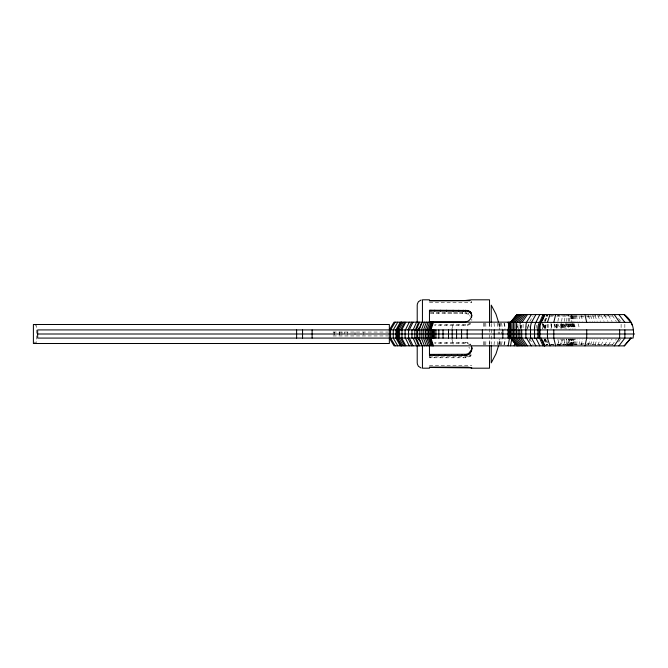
<?xml version="1.0" encoding="UTF-8"?>
<svg xmlns="http://www.w3.org/2000/svg" width="668" height="668" viewBox="0 0 668 668"><rect width="100%" height="100%" fill="white"/><g stroke="black" fill="none" stroke-linecap="round" stroke-linejoin="round"><path stroke-width="0.5" stroke-dasharray="3.34 2.5" d="M570.748 345.882L570.748 339.06M483.523 344.872L483.557 339.052M571.399 345.882L571.466 339.06M484.55 344.872L484.634 339.052M571.649 345.882L571.741 339.06M569.654 321.4L569.746 315.555M571.75 345.882L571.866 339.06M572.017 345.882L572.159 339.06M485.778 344.872L485.903 339.052M572.426 345.882L572.601 339.06M568.334 321.4L568.535 315.555M572.969 345.882L573.211 339.06M573.703 344.905L573.971 339.06M489.719 344.872L489.995 339.052M566.74 321.4L567.074 315.555M574.547 344.905L574.889 339.06M575.524 344.905L575.966 339.06M494.053 344.872L494.504 339.052M564.552 321.4L565.07 315.555M576.693 344.905L577.235 339.06M497.518 344.872L498.103 339.052M498.737 345.84L499.48 339.052M499.472 344.872L500.132 339.052M500.457 344.872L501.159 339.052M501.61 344.872L502.353 339.052M561.638 321.4L562.398 315.555M579.006 344.905L579.757 339.06M504.006 344.872L504.841 339.052M498.912 344.12L499.656 339.085M504.465 344.872L505.325 339.052M581.444 344.905L582.421 339.06M557.88 321.4L558.957 315.555M451.96 328.948L453.121 323.128M429.457 356.153L429.457 357.789L465.32 357.789L470.063 356.528L471.374 354.967L471.817 353.08M588.433 344.905L590.044 339.06M528.847 341.966L529.732 339.052M590.662 344.905L592.474 339.06M592.833 344.905L594.854 339.06M545.372 321.4L547.493 315.555M545.021 321.4L547.175 315.555M594.954 344.905L597.167 339.06M544.253 321.4L546.833 314.578M543.927 340.672L544.62 338.943M544.42 341.532L545.48 338.943M597.827 345.014L600.398 338.952M601.233 345.014L604.122 338.952M557.329 344.98L560.369 338.943M559.266 345.84L562.848 338.943M560.11 345.84L563.734 338.943M604.79 345.014L608.022 338.952M563.299 344.98L566.581 338.943M565.537 344.98L568.919 338.943M566.765 344.98L570.188 338.943M566.798 345.84L570.739 338.943M568.05 345.84L572.05 338.943M529.741 321.55L533.114 315.797M568.81 345.84L572.843 338.943M569.587 344.98L573.127 338.943M608.515 345.014L612.097 338.952M570.247 345.84L574.346 338.943M571.699 344.98L575.332 338.943M612.389 345.014L616.339 338.952M618.593 341.983L620.814 338.86M470.063 324.155L470.063 323.228L467.792 324.406L465.32 324.698L434.776 324.698L434.776 325.516L465.32 325.516L467.792 325.241L470.063 324.155L471.374 322.469M468.552 356.328L470.063 355.601L471.374 353.915L471.374 354.967M429.457 356.962L467.792 356.695L467.792 357.53M429.457 302.554L471.817 302.554M430.292 312.557L466.665 312.699L466.665 313.726L470.456 316.29M430.292 313.568L466.665 313.726M546.057 315.797L547.952 315.797M550.933 315.797L553.989 315.797M545.856 316.089L547.827 316.089M549.313 316.089L553.471 316.089L553.521 314.578M556.753 316.089L584.124 315.997M585.936 315.997L612.857 315.997M584.124 316.857L580.024 316.857L580.024 315.997M586.997 316.857L591.096 316.857L591.096 315.997M35.07 325.8L36.732 325.8L36.732 342.2L33.4 342.2M333.04 332.054L388.367 332.054M333.04 335.946L388.367 335.946M465.32 342.484L434.776 342.484L434.776 343.302L465.32 343.302L467.792 343.594L470.063 344.771L470.063 343.845L467.792 342.759L465.32 342.484L465.32 343.302M584.124 343.602L580.024 343.602L580.024 344.463M586.997 343.602L591.096 343.602L591.096 344.463M545.856 344.371L547.827 344.371M549.313 344.371L553.471 344.371M556.753 344.371L584.124 344.463M585.936 344.463L612.857 344.463M546.057 344.663L547.952 344.663M550.933 344.663L553.989 344.663M429.457 365.446L471.817 365.446M467.383 313L468.819 313.584L468.819 314.686M468.819 347.235L469.905 348.379M470.063 343.845L470.94 344.972M618.593 318.477L620.814 321.6M612.389 315.446L616.339 321.508M572.217 323.88L575.332 329.057M571.274 323.88L574.346 329.057M608.515 315.446L612.097 321.508M570.096 323.88L573.127 329.057M569.821 323.88L572.843 329.057M529.741 338.91L533.114 344.663M569.053 323.88L572.05 329.057M567.783 323.88L570.739 329.057M567.249 323.88L570.188 329.057M566.021 323.88L569.395 329.917M563.767 323.88L566.581 329.057M604.79 315.446L608.022 321.508M561.011 323.88L563.734 329.057M560.16 323.88L562.848 329.057M557.763 323.88L560.369 329.057M554.022 323.88L556.494 329.057M601.233 315.446L604.122 321.508M597.827 315.446L600.398 321.508M543.368 323.88L545.48 329.057M542.541 323.88L544.62 329.057M544.253 339.06L546.833 345.882M594.954 315.555L597.167 321.4M545.021 339.06L547.175 344.905M545.372 339.06L547.493 344.905M546.716 340.029L547.735 342.96M592.833 315.555L594.854 321.4M590.662 315.555L592.474 321.4M528.254 324.097L529.44 327.98M526.835 326.034L527.687 328.948M588.433 315.555L590.044 321.4M519.988 325.065L520.957 328.948M517.608 326.034L518.276 328.948M451.96 339.052L453.121 344.872M557.88 339.06L558.957 344.905M581.444 315.555L582.421 321.4M504.465 323.128L505.325 328.948M498.912 323.88L499.656 328.915M504.006 323.128L504.983 329.917M561.638 339.06L562.398 344.905M579.006 315.555L579.757 321.4M501.61 323.128L502.353 328.948M500.457 323.128L501.159 328.948M499.472 323.128L500.132 328.948M498.737 322.16L499.589 329.917M497.518 323.128L498.103 328.948M576.693 315.555L577.235 321.4M564.552 339.06L565.07 344.905M494.053 323.128L494.504 328.948M575.524 315.555L575.966 321.4M574.547 315.555L574.889 321.4M566.74 339.06L567.074 344.905M489.719 323.128L489.995 328.948M573.703 315.555L573.971 321.4M573.002 315.555L573.211 321.4M568.334 339.06L568.535 344.905M572.451 315.555L572.601 321.4M485.778 323.128L485.928 329.917M572.033 315.555L572.159 321.4M571.766 315.555L571.866 321.4M569.654 339.06L569.762 345.882M571.649 314.578L571.741 321.4M484.55 323.128L484.634 328.948M571.407 315.555L571.466 321.4M483.523 323.128L483.557 328.948M624.847 324.264L624.847 328.973M621.106 324.264L621.106 328.973M608.598 314.578L608.598 315.997M608.598 344.463L608.598 345.882M607.245 314.578L607.245 315.997M607.245 344.463L607.245 345.882M604.298 314.578L604.298 315.997M604.298 344.463L604.298 345.882M599.171 314.578L599.171 315.997M599.171 344.463L599.171 345.882M595.397 314.578L595.397 315.997M595.397 344.463L595.397 345.882M570.748 315.555L570.748 321.4M568.66 314.578L568.66 315.997M568.602 324.264L568.602 328.973M568.66 344.463L568.66 345.882M568.401 314.578L568.401 315.997M568.401 344.463L568.401 345.882M567.65 314.578L567.65 315.997M567.65 344.463L567.65 345.882M566.447 314.578L566.447 315.997M566.447 344.463L566.447 345.882M565.93 322.377L565.93 328.973M565.17 324.264L565.17 328.973M564.877 314.578L564.877 315.997M564.877 344.463L564.877 345.882M563.8 324.264L563.8 328.973M563.049 314.578L563.049 315.997M563.074 324.264L563.074 328.973M563.049 344.463L563.049 345.882M562.514 324.264L562.514 328.973M562.122 324.264L562.122 328.973M561.838 322.377L561.838 328.973M561.755 324.264L561.755 328.973M561.37 324.264L561.37 328.973M561.095 314.578L561.095 315.997M561.095 344.463L561.095 345.882M559.133 314.578L559.133 315.997M559.133 344.463L559.133 345.882M558.64 314.578L558.64 316.089M558.64 344.371L558.64 345.882M557.304 314.578L557.304 315.997M557.304 344.463L557.304 345.882M557.029 324.264L557.029 328.973M556.87 324.264L556.87 328.973M556.569 324.264L556.569 329.917M555.918 324.264L555.918 328.973M554.223 324.264L554.223 328.973M553.521 344.463L553.521 345.882M551.693 324.264L551.693 328.973M551.209 324.264L551.209 329.917M551.042 322.377L551.042 328.973M548.144 324.264L548.144 328.973M547.434 324.264L547.434 329.917M543.301 324.264L543.301 328.973M542.775 322.377L542.775 328.973M523.077 324.264L523.077 328.973M521.032 325.207L521.032 329.917M520.13 325.207L520.13 328.973M517.9 324.264L517.9 328.973M501.276 331.963L501.276 334M499.589 331.963L499.589 334M498.203 331.963L498.203 334M491.247 323.546L491.247 333.065M491.247 335.87L491.247 344.454M489.519 323.087L489.519 344.913M471.817 319.221L471.817 320.431M471.374 301.151L471.374 302.554M470.063 355.601L470.063 356.528M467.792 324.406L467.792 325.241M467.792 342.759L467.792 343.594M465.32 324.698L465.32 325.516M465.32 356.962L465.32 357.789M465.037 312.557L465.037 313.568M463.191 324.698L463.191 325.516M463.191 342.484L463.191 343.302M463.191 356.962L463.191 357.789M462.281 312.557L462.281 313.568M458.849 324.698L458.849 325.516M458.849 342.484L458.849 343.302M458.849 356.962L458.849 357.789M457.513 312.557L457.513 313.568M453.071 324.698L453.071 325.516M453.071 342.484L453.071 343.302M453.071 356.962L453.071 357.789M451.493 312.557L451.493 313.568M446.616 324.698L446.616 325.516M446.616 342.484L446.616 343.302M446.616 356.962L446.616 357.789M444.988 312.557L444.988 313.568M440.262 324.698L440.262 325.516M440.262 342.484L440.262 343.302M440.262 356.962L440.262 357.789M438.784 312.557L438.784 313.568M434.776 356.962L434.776 357.789M433.624 312.557L433.624 313.568M430.918 356.962L430.918 357.789M363.843 332.054L363.843 334.969M355 332.054L355 334.969M347.343 332.054L347.343 334.969M344.496 331.963L344.496 334M341.949 331.963L341.949 334.969M339.912 332.054L339.853 334.969M339.753 331.963L339.753 334.969M339.645 332.054L339.544 334.969M334.676 332.054L334.676 334.969M333.933 332.054L333.933 334.969M572.309 323.729A10.296 10.204 -90 0 1 573.453 328.33M564.168 328.33A10.237 1.511 -90 0 1 564.343 323.729M566.848 323.729A10.137 1.937 -90 0 1 567.065 328.33M521.115 328.33A10.287 8.175 -90 0 1 522.034 323.729M578.07 323.729A10.287 9.143 -90 0 1 579.098 328.33M545.255 328.33A10.304 10.304 0 0 1 546.407 323.729M544.837 328.33A10.312 10.271 -90 0 1 545.981 323.729M544.228 328.33A10.304 10.22 -90 0 1 545.372 323.729M542.725 328.33A10.304 10.053 -90 0 1 543.844 323.729M545.113 328.33A10.304 10.296 -90 0 1 546.257 323.729A10.296 4.592 -90 0 0 545.781 328.33M568.794 323.729A10.112 5.745 -90 0 1 569.453 328.33M527.904 328.33A10.287 7.031 -90 0 1 528.689 323.729M536.12 328.33A10.287 5.795 -90 0 1 536.421 325.199M574.054 323.729A10.312 9.945 -90 0 1 575.156 328.33M556.87 328.33A10.304 4.35 -90 0 1 557.354 323.729M573.445 323.729A10.312 10.07 -90 0 1 574.572 328.33M573.002 323.729A10.304 10.179 -90 0 1 574.138 328.33M560.769 328.33A10.279 3.833 -90 0 1 561.195 323.729M570.347 323.729A10.204 8.5 -90 0 1 571.315 328.33M571.549 323.729A10.262 9.769 -90 0 1 572.643 328.33M572.71 323.729A10.304 10.262 -90 0 1 573.854 328.33"/><path stroke-width="1" d="M633.105 329.917L37.65 329.917L37.65 338.083L633.105 338.083C634.583 328.347 632.487 320.949 624.43 314.578L517.057 314.578L510.427 322.377L517.074 314.578M509.584 323.596L508.381 328.33L508.482 338.083M429.457 345.206L429.457 355.418L465.037 355.443C469.788 355.677 473.002 350.508 471.525 346.216M471.6 317.55L471.374 313.033L470.063 311.472L467.792 310.47L429.457 310.211L429.457 322.243M471.483 351.084L471.817 347.569M471.817 314.92C471.658 318.494 468.786 322.009 465.037 321.968L429.457 321.934M508.148 345.84L509.492 338.083M510.486 345.84L511.771 339.052M514.193 345.84L514.819 342.934M584.951 345.882L586.704 338.083L586.713 329.917M553.78 322.377L555.651 314.578M417.291 304.124L418.385 301.736L421.124 299.974M498.428 346.099L495.99 353.865L491.247 362.858L491.247 345.448M547.451 322.377L550.014 314.578M433.499 322.16L430.91 329.917L430.91 338.083L433.499 345.84M430.267 329.917L432.881 322.16M429.382 329.917L432.046 322.16M428.263 329.917L430.977 322.16M426.902 329.917L429.683 322.16M425.299 329.917L428.163 322.16M423.454 329.917L426.409 322.16M421.374 329.917L424.43 322.16M419.053 329.917L422.226 322.16M542.433 320.648L544.921 314.578M418.702 329.917L421.892 322.16L510.92 322.16M418.235 329.917L419.304 327.328M544.37 314.578L540.153 325.199L539.869 338.083M544.311 314.578L539.535 325.199A9.895 9.836 -90 0 0 539.093 329.917L539.093 338.083M416.239 329.917L419.554 322.16M415.337 329.917L418.702 322.16M543 314.578L539.569 322.377A10.279 8.96 -90 0 0 537.924 329.917L537.924 338.083M413.116 329.917L416.59 322.16M409.35 329.917L413.016 322.16M407.939 329.917L411.672 322.16M539.777 314.578L535.945 322.377A10.254 7.657 -90 0 0 534.534 329.917L534.534 338.083M405.409 329.917L409.267 322.16M429.457 354.399L466.665 354.274L468.819 353.314L471.483 349.715M401.777 329.917L405.818 322.16M400.541 329.917L404.641 322.16M398.93 329.917L403.113 322.16M401.61 322.16L397.343 329.917L397.285 338.083M401.443 322.16L397.176 329.917L397.176 338.083L401.443 345.84M535.87 314.578L531.553 322.377A10.237 5.603 -90 0 0 530.517 329.917L530.517 338.083M400.282 322.16L395.957 329.917L395.957 338.083L400.282 345.84M397.736 322.16L393.268 329.917L393.268 338.083L397.736 345.84M395.18 322.16L390.58 329.917L390.58 338.083L395.18 345.84M509.5 323.729L510.344 322.377M531.336 314.578L526.467 322.377A10.262 3.223 -90 0 0 525.866 329.917L525.866 338.083M522.084 322.377L527.436 314.578M614.251 345.882L619.628 338.083L619.637 329.917M520.247 322.377L525.808 314.578M518.435 322.377L524.188 314.578M522.643 314.578L516.698 322.377A10.312 1.269 -90 0 0 516.464 329.917L516.464 338.083M618.91 345.882L624.864 338.083L624.864 329.917M521.165 314.578L515.036 322.377A10.312 0.726 -90 0 0 514.903 329.917L514.903 338.083M519.754 314.578L513.45 322.377L513.425 328.33L513.433 338.083L519.754 345.882M518.401 314.578L511.93 322.377A10.304 0.593 -90 0 1 512.039 329.917L512.039 338.083M624.163 345.882L630.767 338.083M517.124 314.578L510.502 322.377A10.304 1.336 -90 0 1 510.744 329.917L510.744 338.083M631.068 338.083L624.43 345.882L421.892 345.84L418.702 338.083M519.053 315.321L519.729 314.578M429.457 367.483L471.817 367.868L467.792 367.133L429.457 367.091L429.457 368.193L422.443 368.193L422.443 345.94M489.519 322.059L489.519 299.807L471.483 299.807L465.037 300.525L429.457 300.516M470.063 300.7L429.457 300.909L429.457 299.807L422.443 299.807L422.443 322.059M429.457 311.037L467.792 311.305L470.063 312.399L471.374 314.085L471.817 316.123M421.45 322.16L394.02 322.16L389.352 329.917L389.352 338.083L394.02 345.84L421.45 345.84M631.068 322.377L508.624 322.377L508.624 338.083M37.65 334L634.6 334M471.483 368.193L489.519 368.193L489.519 345.94M421.124 368.026L418.385 366.264L417.291 363.876M510.502 338.083L517.124 345.882M510.444 338.083L517.057 345.882M624.163 314.578L630.767 322.377A10.254 10.045 -90 0 1 632.204 325.199M511.93 338.083L518.401 345.882M515.036 338.083L521.165 345.882M618.91 314.578L624.864 322.377M516.698 338.083L522.643 345.882M518.435 338.083L524.188 345.882M520.247 338.083L525.808 345.882M614.251 314.578L619.628 322.377M522.084 338.083L527.436 345.882M526.467 338.083L531.336 345.882M531.553 338.083L535.87 345.882M397.343 338.083L401.61 345.84M398.93 338.083L403.113 345.84M400.541 338.083L404.641 345.84M401.777 338.083L405.818 345.84M405.409 338.083L409.267 345.84M535.945 338.083L539.777 345.882M407.939 338.083L411.672 345.84M409.35 338.083L413.016 345.84M413.116 338.083L416.59 345.84M539.569 338.083L543 345.882M415.337 338.083L418.702 345.84M416.239 338.083L419.554 345.84M544.37 345.882L541.113 338.083L544.311 345.882M418.235 338.083L419.304 340.672M543.142 341.548L544.921 345.882M419.053 338.083L422.226 345.84M421.374 338.083L424.43 345.84M423.454 338.083L426.409 345.84M425.299 338.083L428.163 345.84M426.902 338.083L429.683 345.84M428.263 338.083L430.977 345.84M429.382 338.083L432.046 345.84M430.267 338.083L432.881 345.84M550.014 345.882L547.451 338.083L547.459 329.917M498.428 321.901L495.99 314.135L491.247 305.142L491.247 322.552M555.651 345.882L553.78 338.083L553.789 329.917M584.951 314.578L586.704 322.377M471.374 346.583L471.817 348.779M508.148 322.16L508.649 325.065M509.609 322.377L509.734 325.199A10.279 0.852 -90 0 1 509.767 329.917L509.767 338.083M521.683 329.917L521.683 338.083M520.13 322.377L520.13 324.264M519.854 329.917L519.854 338.083M518.117 329.917L518.117 338.083M509.692 322.377L509.692 324.022M509.692 329.917L509.692 338.083M509.509 329.917L509.525 338.083M509.308 329.917L509.308 338.083M509.066 329.917L509.066 338.083M508.933 329.917L508.933 338.083M508.824 329.917L508.824 338.083M508.097 329.917L508.097 338.083M502.82 329.917L502.82 338.083M494.245 329.917L494.245 338.083M482.371 329.917L482.371 338.083M471.374 313.033L471.374 314.085M470.456 351.71L470.456 352.929M470.063 311.472L470.063 312.399M468.819 353.314L468.819 354.416M467.792 310.47L467.792 311.305M467.199 329.917L467.199 338.083M466.665 354.274L466.665 355.301M465.32 310.211L465.32 311.037M465.037 354.432L465.037 355.443M463.191 310.211L463.191 311.037M462.281 354.432L462.281 355.443M461.563 329.917L461.563 338.083M458.849 310.211L458.849 311.037M457.513 354.432L457.513 355.443M456.561 329.917L456.561 338.083M453.071 310.211L453.071 311.037M452.211 329.917L452.211 338.083M451.493 354.432L451.493 355.443M448.504 329.917L448.504 338.083M446.616 310.211L446.616 311.037M444.988 354.432L444.988 355.443M443.034 329.917L443.034 338.083M440.262 310.211L440.262 311.037M438.826 329.917L438.826 338.083M438.784 354.432L438.784 355.443M435.887 329.917L435.887 338.083M434.776 310.211L434.776 311.037M434.2 329.917L434.2 338.083M433.666 329.917L433.666 338.083M433.624 354.432L433.624 355.443M432.939 329.917L432.939 338.083M432.021 329.917L432.021 338.083M430.918 310.211L430.918 311.037M430.292 354.432L430.292 355.443M429.775 329.917L429.775 338.083M428.489 329.917L428.489 338.083M427.052 329.917L427.052 338.083M425.466 329.917L425.466 338.083M423.737 329.917L423.737 338.083M421.859 329.917L421.859 338.083M419.83 329.917L419.83 338.083M417.65 329.917L417.65 338.083M417.216 304.783L417.216 322.41M417.216 345.59L417.216 363.217M416.74 329.917L416.74 338.083M414.811 329.917L414.811 338.083M411.947 329.917L411.947 338.083M408.574 329.917L408.574 338.083M405.109 329.917L405.109 338.083M401.977 329.917L401.977 338.083M399.598 329.917L399.598 338.083M398.395 329.917L398.395 338.083M398.328 329.917L398.328 338.083M398.211 329.917L398.211 338.083M398.053 329.917L398.053 338.083M397.852 329.917L397.852 338.083M397.644 329.917L397.644 338.083M397.443 329.917L397.443 338.083M389.352 329.249L389.352 324.498L33.4 324.498L33.4 343.502L389.352 343.502L389.352 338.751M312.123 329.917L312.123 338.083M302.546 329.917L302.546 338.083M296.609 329.917L296.609 338.083M508.457 329.917A10.296 10.287 -90 0 1 508.498 326.744"/></g></svg>
